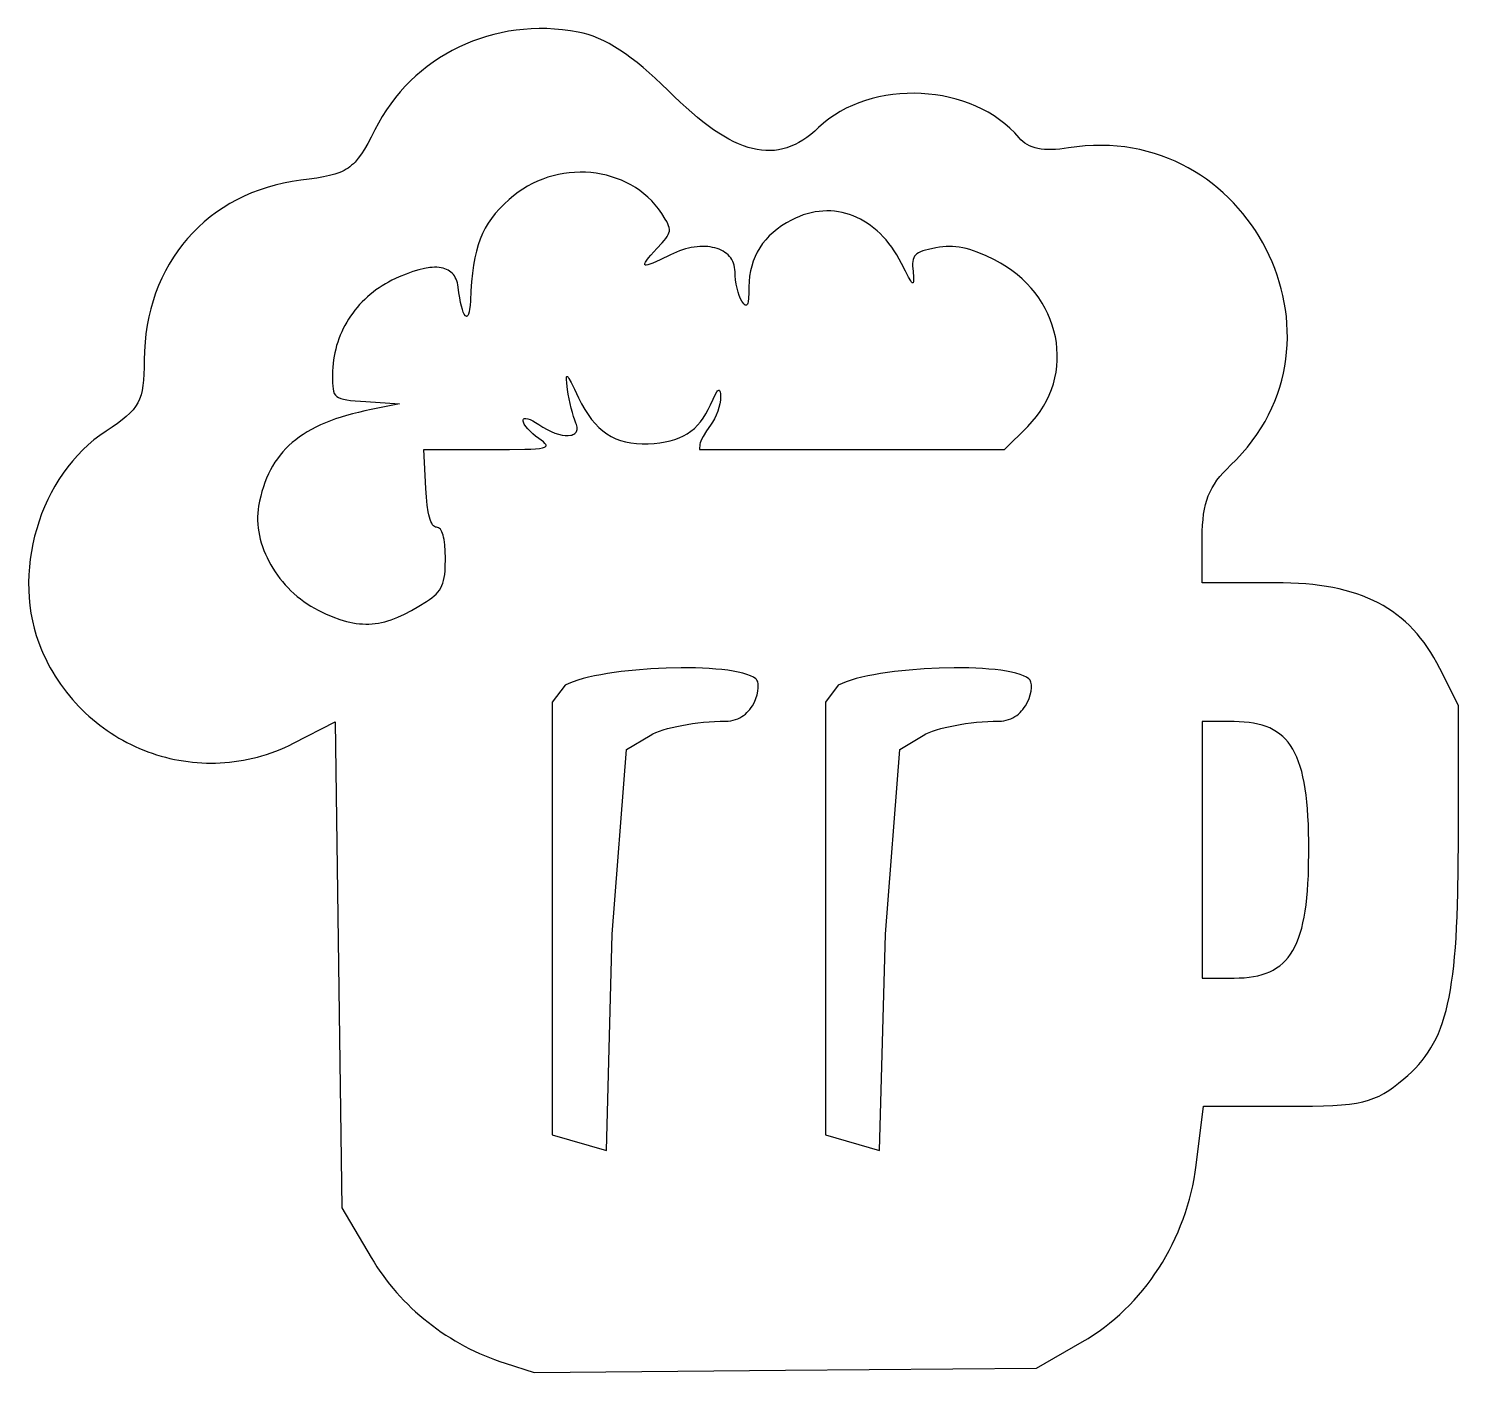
# Model space of a CAD drawing. Header units: millimetres. Extents: x -48.8 to 45.4, y -41.4 to 47.
import ezdxf

# ---------------------------------------------------------------- set-up
doc = ezdxf.new("R2010")
doc.units = ezdxf.units.MM
doc.layers.add('LAYER_1', color=18, linetype='CONTINUOUS')

msp = doc.modelspace()

# ---------------------------------------------------------------- linework, layer by layer
at = {"layer": 'LAYER_1'}
for points in [[(1.055, -41.287), (17.583, -41.144), (20.603, -39.414), (20.978, -39.192), (21.345, -38.957), (21.705, -38.71), (22.058, -38.452), (22.403, -38.183), (22.74, -37.903), (23.069, -37.612), (23.39, -37.311), (23.702, -37), (24.006, -36.679), (24.301, -36.349), (24.587, -36.01), (24.863, -35.662), (25.13, -35.305), (25.388, -34.941), (25.635, -34.568), (25.873, -34.188), (26.1, -33.801), (26.317, -33.406), (26.524, -33.005), (26.719, -32.598), (26.904, -32.184), (27.077, -31.765), (27.239, -31.341), (27.39, -30.911), (27.528, -30.476), (27.655, -30.037), (27.769, -29.593), (27.872, -29.146), (27.961, -28.695), (28.038, -28.24), (28.102, -27.783), (28.585, -23.913), (34.107, -23.913), (34.98, -23.91), (35.766, -23.901), (36.472, -23.883), (37.105, -23.856), (37.674, -23.817), (38.185, -23.764), (38.646, -23.696), (39.064, -23.611), (39.448, -23.507), (39.804, -23.383), (40.139, -23.237), (40.462, -23.066), (40.779, -22.87), (41.098, -22.646), (41.427, -22.393), (41.773, -22.109), (42.038, -21.878), (42.291, -21.643), (42.532, -21.402), (42.76, -21.154), (42.976, -20.898), (43.181, -20.632), (43.374, -20.356), (43.557, -20.068), (43.728, -19.766), (43.89, -19.45), (44.041, -19.119), (44.182, -18.77), (44.313, -18.404), (44.435, -18.017), (44.548, -17.611), (44.653, -17.182), (44.748, -16.73), (44.836, -16.254), (44.916, -15.752), (44.988, -15.223), (45.052, -14.667), (45.11, -14.08), (45.161, -13.464), (45.205, -12.815), (45.243, -12.133), (45.275, -11.417), (45.323, -9.877), (45.35, -8.184), (45.359, -6.33), (45.362, 2.462), (44.132, 4.909), (43.941, 5.276), (43.742, 5.629), (43.537, 5.969), (43.323, 6.296), (43.102, 6.609), (42.873, 6.909), (42.636, 7.197), (42.39, 7.472), (42.135, 7.734), (41.871, 7.983), (41.598, 8.22), (41.315, 8.445), (41.023, 8.658), (40.72, 8.858), (40.408, 9.047), (40.085, 9.224), (39.751, 9.389), (39.407, 9.543), (39.051, 9.685), (38.684, 9.816), (38.305, 9.935), (37.914, 10.044), (37.512, 10.142), (37.097, 10.229), (36.669, 10.305), (36.228, 10.371), (35.775, 10.426), (35.308, 10.471), (34.828, 10.506), (34.334, 10.53), (33.826, 10.545), (33.303, 10.55), (28.484, 10.55), (28.496, 13.539), (28.503, 13.957), (28.521, 14.349), (28.549, 14.717), (28.591, 15.063), (28.645, 15.389), (28.714, 15.697), (28.797, 15.989), (28.897, 16.269), (29.012, 16.537), (29.146, 16.796), (29.298, 17.048), (29.469, 17.296), (29.66, 17.542), (29.872, 17.787), (30.106, 18.035), (30.363, 18.286), (30.756, 18.674), (31.125, 19.072), (31.472, 19.477), (31.795, 19.891), (32.097, 20.311), (32.375, 20.739), (32.632, 21.173), (32.868, 21.612), (33.082, 22.057), (33.274, 22.506), (33.446, 22.96), (33.597, 23.417), (33.728, 23.878), (33.839, 24.34), (33.93, 24.806), (34.001, 25.272), (34.053, 25.74), (34.086, 26.208), (34.101, 26.676), (34.096, 27.143), (34.074, 27.61), (34.034, 28.074), (33.976, 28.537), (33.9, 28.997), (33.808, 29.454), (33.698, 29.907), (33.572, 30.356), (33.43, 30.8), (33.272, 31.238), (33.098, 31.671), (32.908, 32.098), (32.703, 32.518), (32.483, 32.93), (32.248, 33.334), (31.999, 33.73), (31.736, 34.117), (31.459, 34.494), (31.168, 34.862), (30.864, 35.219), (30.546, 35.564), (30.216, 35.899), (29.873, 36.221), (29.518, 36.53), (29.151, 36.826), (28.773, 37.109), (28.382, 37.377), (27.981, 37.63), (27.568, 37.868), (27.145, 38.091), (26.711, 38.297), (26.268, 38.486), (25.814, 38.658), (25.351, 38.812), (24.878, 38.947), (24.396, 39.063), (23.906, 39.16), (23.407, 39.237), (22.9, 39.294), (22.384, 39.329), (21.861, 39.343), (21.331, 39.334), (20.793, 39.303), (20.248, 39.249), (19.697, 39.171), (19.398, 39.127), (19.114, 39.094), (18.843, 39.072), (18.585, 39.062), (18.341, 39.063), (18.109, 39.075), (17.891, 39.098), (17.684, 39.134), (17.49, 39.18), (17.308, 39.239), (17.137, 39.308), (16.977, 39.39), (16.829, 39.484), (16.691, 39.589), (16.564, 39.706), (16.447, 39.835), (16.155, 40.164), (15.842, 40.473), (15.51, 40.764), (15.16, 41.035), (14.792, 41.287), (14.409, 41.519), (14.011, 41.732), (13.601, 41.925), (13.179, 42.099), (12.746, 42.252), (12.304, 42.386), (11.854, 42.501), (11.398, 42.595), (10.937, 42.669), (10.472, 42.724), (10.004, 42.758), (9.535, 42.772), (9.066, 42.765), (8.599, 42.739), (8.134, 42.692), (7.673, 42.624), (7.217, 42.536), (6.768, 42.428), (6.327, 42.298), (5.895, 42.148), (5.474, 41.978), (5.064, 41.786), (4.668, 41.574), (4.286, 41.34), (3.92, 41.085), (3.571, 40.81), (3.24, 40.513), (2.985, 40.278), (2.729, 40.063), (2.471, 39.868), (2.212, 39.692), (1.952, 39.535), (1.689, 39.399), (1.424, 39.282), (1.156, 39.185), (0.886, 39.107), (0.613, 39.05), (0.336, 39.013), (0.056, 38.995), (-0.227, 38.998), (-0.515, 39.021), (-0.807, 39.064), (-1.104, 39.128), (-1.405, 39.212), (-1.711, 39.316), (-2.023, 39.441), (-2.34, 39.586), (-2.663, 39.752), (-2.992, 39.939), (-3.327, 40.146), (-3.669, 40.375), (-4.018, 40.624), (-4.373, 40.894), (-4.736, 41.185), (-5.107, 41.497), (-5.485, 41.83), (-5.871, 42.184), (-6.266, 42.56), (-6.669, 42.957), (-7.092, 43.371), (-7.506, 43.762), (-7.912, 44.129), (-8.311, 44.472), (-8.702, 44.792), (-9.086, 45.088), (-9.463, 45.362), (-9.833, 45.612), (-10.197, 45.839), (-10.554, 46.044), (-10.906, 46.226), (-11.251, 46.385), (-11.591, 46.522), (-11.925, 46.637), (-12.255, 46.73), (-12.579, 46.802), (-13.1, 46.889), (-13.62, 46.955), (-14.137, 47.001), (-14.652, 47.026), (-15.163, 47.03), (-15.671, 47.015), (-16.175, 46.98), (-16.674, 46.925), (-17.168, 46.851), (-17.657, 46.758), (-18.139, 46.646), (-18.615, 46.515), (-19.084, 46.366), (-19.545, 46.199), (-19.998, 46.014), (-20.442, 45.811), (-20.877, 45.591), (-21.303, 45.354), (-21.719, 45.1), (-22.124, 44.829), (-22.518, 44.541), (-22.9, 44.238), (-23.27, 43.918), (-23.628, 43.583), (-23.972, 43.232), (-24.304, 42.866), (-24.62, 42.484), (-24.923, 42.088), (-25.21, 41.678), (-25.482, 41.253), (-25.738, 40.814), (-25.977, 40.361), (-26.217, 39.89), (-26.441, 39.471), (-26.653, 39.101), (-26.859, 38.776), (-27.065, 38.492), (-27.276, 38.246), (-27.385, 38.136), (-27.498, 38.034), (-27.614, 37.94), (-27.735, 37.852), (-27.861, 37.771), (-27.993, 37.697), (-28.132, 37.628), (-28.278, 37.564), (-28.595, 37.451), (-28.949, 37.354), (-29.346, 37.268), (-29.791, 37.19), (-30.29, 37.117), (-30.848, 37.045), (-31.419, 36.961), (-31.977, 36.855), (-32.523, 36.727), (-33.056, 36.576), (-33.575, 36.404), (-34.081, 36.211), (-34.573, 35.997), (-35.05, 35.762), (-35.512, 35.508), (-35.959, 35.235), (-36.391, 34.942), (-36.806, 34.631), (-37.205, 34.302), (-37.587, 33.956), (-37.952, 33.592), (-38.3, 33.212), (-38.629, 32.815), (-38.94, 32.402), (-39.232, 31.975), (-39.506, 31.532), (-39.759, 31.074), (-39.993, 30.603), (-40.207, 30.118), (-40.4, 29.62), (-40.571, 29.109), (-40.722, 28.585), (-40.85, 28.05), (-40.957, 27.504), (-41.041, 26.947), (-41.101, 26.379), (-41.139, 25.801), (-41.153, 25.213), (-41.158, 24.727), (-41.171, 24.288), (-41.196, 23.892), (-41.234, 23.534), (-41.289, 23.21), (-41.362, 22.914), (-41.456, 22.643), (-41.574, 22.392), (-41.718, 22.155), (-41.891, 21.929), (-42.095, 21.709), (-42.332, 21.49), (-42.605, 21.267), (-42.917, 21.036), (-43.27, 20.792), (-43.667, 20.531), (-44.073, 20.252), (-44.464, 19.953), (-44.84, 19.633), (-45.201, 19.295), (-45.546, 18.938), (-45.875, 18.565), (-46.189, 18.175), (-46.485, 17.77), (-46.766, 17.351), (-47.029, 16.92), (-47.274, 16.476), (-47.502, 16.021), (-47.713, 15.556), (-47.905, 15.082), (-48.078, 14.599), (-48.233, 14.11), (-48.368, 13.615), (-48.485, 13.114), (-48.581, 12.61), (-48.658, 12.102), (-48.714, 11.592), (-48.75, 11.081), (-48.765, 10.57), (-48.758, 10.06), (-48.731, 9.552), (-48.681, 9.047), (-48.61, 8.545), (-48.516, 8.049), (-48.4, 7.558), (-48.26, 7.074), (-48.098, 6.598), (-47.912, 6.131), (-47.778, 5.829), (-47.637, 5.532), (-47.489, 5.24), (-47.335, 4.954), (-47.174, 4.674), (-47.007, 4.399), (-46.833, 4.13), (-46.654, 3.867), (-46.469, 3.61), (-46.278, 3.358), (-46.081, 3.113), (-45.879, 2.873), (-45.672, 2.64), (-45.459, 2.413), (-45.242, 2.192), (-45.019, 1.977), (-44.792, 1.768), (-44.56, 1.566), (-44.323, 1.37), (-44.083, 1.181), (-43.838, 0.997), (-43.588, 0.821), (-43.335, 0.651), (-43.079, 0.488), (-42.818, 0.331), (-42.554, 0.181), (-42.287, 0.038), (-42.016, -0.098), (-41.743, -0.227), (-41.466, -0.35), (-41.187, -0.465), (-40.905, -0.574), (-40.62, -0.675), (-40.334, -0.769), (-40.044, -0.856), (-39.753, -0.936), (-39.46, -1.008), (-39.165, -1.073), (-38.868, -1.131), (-38.57, -1.181), (-38.27, -1.223), (-37.969, -1.258), (-37.667, -1.286), (-37.364, -1.306), (-37.061, -1.318), (-36.756, -1.322), (-36.451, -1.318), (-36.146, -1.307), (-35.84, -1.288), (-35.534, -1.26), (-35.228, -1.225), (-34.922, -1.181), (-34.617, -1.13), (-34.312, -1.07), (-34.008, -1.002), (-33.704, -0.926), (-33.401, -0.841), (-33.099, -0.748), (-32.799, -0.646), (-32.499, -0.536), (-32.201, -0.418), (-31.905, -0.29), (-31.61, -0.154), (-31.317, -0.01), (-28.579, 1.387), (-28.133, -30.594), (-26.205, -33.874), (-26.021, -34.177), (-25.831, -34.476), (-25.633, -34.77), (-25.428, -35.06), (-25.216, -35.345), (-24.997, -35.625), (-24.771, -35.9), (-24.539, -36.17), (-24.301, -36.435), (-24.056, -36.694), (-23.806, -36.948), (-23.549, -37.197), (-23.287, -37.44), (-23.019, -37.677), (-22.745, -37.908), (-22.466, -38.133), (-22.182, -38.352), (-21.893, -38.565), (-21.599, -38.772), (-21.3, -38.971), (-20.997, -39.165), (-20.689, -39.351), (-20.377, -39.531), (-20.06, -39.704), (-19.74, -39.87), (-19.416, -40.029), (-19.088, -40.18), (-18.756, -40.324), (-18.421, -40.46), (-18.083, -40.589), (-17.741, -40.71), (-17.397, -40.823), (-15.473, -41.43)], [(-22.563, 9.318), (-22.379, 9.443), (-22.214, 9.565), (-22.066, 9.686), (-21.935, 9.81), (-21.82, 9.937), (-21.719, 10.069), (-21.632, 10.21), (-21.558, 10.36), (-21.496, 10.523), (-21.445, 10.699), (-21.405, 10.892), (-21.374, 11.103), (-21.351, 11.333), (-21.336, 11.587), (-21.325, 12.168), (-21.334, 12.635), (-21.363, 13.044), (-21.409, 13.394), (-21.44, 13.546), (-21.474, 13.683), (-21.513, 13.804), (-21.557, 13.91), (-21.604, 14), (-21.656, 14.074), (-21.713, 14.131), (-21.773, 14.173), (-21.838, 14.198), (-21.906, 14.206), (-21.976, 14.217), (-22.042, 14.248), (-22.106, 14.299), (-22.166, 14.371), (-22.223, 14.464), (-22.276, 14.576), (-22.326, 14.708), (-22.373, 14.86), (-22.417, 15.031), (-22.457, 15.222), (-22.526, 15.661), (-22.581, 16.175), (-22.621, 16.763), (-22.755, 19.319), (-18.45, 19.319), (-17.113, 19.323), (-16.103, 19.337), (-15.711, 19.351), (-15.389, 19.37), (-15.134, 19.395), (-14.941, 19.427), (-14.806, 19.468), (-14.76, 19.491), (-14.726, 19.517), (-14.706, 19.545), (-14.697, 19.575), (-14.701, 19.608), (-14.715, 19.644), (-14.776, 19.725), (-14.876, 19.818), (-15.178, 20.043), (-15.386, 20.198), (-15.58, 20.361), (-15.755, 20.527), (-15.908, 20.691), (-16.034, 20.848), (-16.13, 20.994), (-16.19, 21.123), (-16.206, 21.18), (-16.212, 21.232), (-16.206, 21.275), (-16.19, 21.31), (-16.165, 21.337), (-16.13, 21.355), (-16.086, 21.365), (-16.034, 21.367), (-15.908, 21.347), (-15.755, 21.297), (-15.58, 21.217), (-15.386, 21.109), (-15.178, 20.973), (-14.906, 20.794), (-14.637, 20.64), (-14.374, 20.512), (-14.12, 20.408), (-13.877, 20.329), (-13.648, 20.274), (-13.436, 20.244), (-13.244, 20.239), (-13.074, 20.258), (-12.999, 20.276), (-12.93, 20.301), (-12.868, 20.331), (-12.813, 20.368), (-12.766, 20.411), (-12.726, 20.459), (-12.696, 20.514), (-12.673, 20.574), (-12.66, 20.641), (-12.656, 20.713), (-12.662, 20.792), (-12.678, 20.876), (-12.704, 20.967), (-12.741, 21.063), (-12.815, 21.255), (-12.892, 21.489), (-12.969, 21.756), (-13.044, 22.047), (-13.18, 22.665), (-13.237, 22.974), (-13.283, 23.271), (-13.336, 23.679), (-13.36, 23.959), (-13.359, 24.051), (-13.348, 24.109), (-13.339, 24.125), (-13.328, 24.133), (-13.296, 24.122), (-13.253, 24.076), (-13.197, 23.995), (-13.045, 23.723), (-12.835, 23.302), (-12.56, 22.727), (-12.359, 22.327), (-12.151, 21.957), (-11.933, 21.617), (-11.707, 21.306), (-11.47, 21.025), (-11.223, 20.772), (-10.963, 20.547), (-10.691, 20.35), (-10.406, 20.18), (-10.106, 20.036), (-9.792, 19.918), (-9.462, 19.825), (-9.116, 19.758), (-8.752, 19.714), (-8.37, 19.695), (-7.969, 19.699), (-7.58, 19.722), (-7.212, 19.761), (-6.864, 19.818), (-6.536, 19.891), (-6.226, 19.982), (-5.935, 20.091), (-5.661, 20.219), (-5.403, 20.365), (-5.162, 20.53), (-4.937, 20.715), (-4.726, 20.921), (-4.53, 21.146), (-4.347, 21.393), (-4.177, 21.66), (-4.019, 21.95), (-3.873, 22.261), (-3.705, 22.637), (-3.566, 22.92), (-3.453, 23.113), (-3.406, 23.176), (-3.365, 23.217), (-3.33, 23.236), (-3.3, 23.233), (-3.274, 23.209), (-3.254, 23.165), (-3.238, 23.099), (-3.226, 23.012), (-3.214, 22.778), (-3.224, 22.568), (-3.261, 22.336), (-3.321, 22.09), (-3.402, 21.837), (-3.501, 21.587), (-3.615, 21.345), (-3.742, 21.12), (-3.878, 20.919), (-4.144, 20.541), (-4.365, 20.179), (-4.45, 20.017), (-4.516, 19.875), (-4.559, 19.757), (-4.576, 19.668), (-4.59, 19.319), (15.491, 19.319), (17.013, 20.841), (17.312, 21.16), (17.586, 21.489), (17.834, 21.829), (18.057, 22.178), (18.255, 22.536), (18.427, 22.901), (18.575, 23.273), (18.699, 23.65), (18.798, 24.031), (18.873, 24.417), (18.924, 24.804), (18.952, 25.193), (18.956, 25.583), (18.936, 25.973), (18.893, 26.361), (18.828, 26.746), (18.739, 27.129), (18.628, 27.507), (18.495, 27.88), (18.339, 28.246), (18.162, 28.606), (17.962, 28.957), (17.741, 29.299), (17.499, 29.631), (17.235, 29.952), (16.951, 30.261), (16.646, 30.557), (16.32, 30.838), (15.973, 31.105), (15.607, 31.356), (15.22, 31.589), (14.813, 31.805), (14.221, 32.086), (13.946, 32.204), (13.683, 32.309), (13.431, 32.401), (13.189, 32.479), (12.955, 32.544), (12.727, 32.596), (12.504, 32.636), (12.285, 32.664), (12.068, 32.681), (11.852, 32.685), (11.635, 32.679), (11.415, 32.661), (11.193, 32.633), (10.965, 32.595), (10.482, 32.496), (10.281, 32.445), (10.106, 32.392), (9.954, 32.335), (9.825, 32.273), (9.717, 32.204), (9.628, 32.126), (9.558, 32.039), (9.504, 31.941), (9.466, 31.83), (9.442, 31.705), (9.431, 31.564), (9.43, 31.406), (9.457, 31.033), (9.489, 30.676), (9.496, 30.433), (9.489, 30.354), (9.473, 30.306), (9.461, 30.294), (9.447, 30.288), (9.412, 30.301), (9.367, 30.346), (9.31, 30.422), (9.16, 30.672), (8.957, 31.056), (8.695, 31.577), (8.546, 31.863), (8.389, 32.137), (8.225, 32.4), (8.053, 32.651), (7.874, 32.89), (7.689, 33.117), (7.497, 33.333), (7.299, 33.535), (7.095, 33.726), (6.885, 33.904), (6.67, 34.069), (6.45, 34.222), (6.226, 34.362), (5.997, 34.489), (5.764, 34.602), (5.527, 34.703), (5.287, 34.791), (5.043, 34.865), (4.797, 34.925), (4.548, 34.972), (4.296, 35.005), (4.042, 35.024), (3.787, 35.03), (3.53, 35.021), (3.272, 34.998), (3.013, 34.961), (2.754, 34.909), (2.494, 34.843), (2.234, 34.762), (1.975, 34.666), (1.716, 34.555), (1.458, 34.43), (1.124, 34.245), (0.81, 34.048), (0.518, 33.838), (0.246, 33.615), (-0.004, 33.38), (-0.234, 33.133), (-0.442, 32.874), (-0.629, 32.603), (-0.794, 32.32), (-0.938, 32.025), (-1.06, 31.72), (-1.161, 31.402), (-1.239, 31.074), (-1.296, 30.735), (-1.331, 30.385), (-1.344, 30.024), (-1.351, 29.609), (-1.37, 29.284), (-1.402, 29.047), (-1.423, 28.961), (-1.448, 28.895), (-1.476, 28.85), (-1.509, 28.825), (-1.546, 28.82), (-1.588, 28.835), (-1.634, 28.869), (-1.685, 28.921), (-1.801, 29.081), (-1.892, 29.247), (-1.977, 29.45), (-2.054, 29.683), (-2.122, 29.938), (-2.178, 30.208), (-2.221, 30.483), (-2.248, 30.756), (-2.259, 31.02), (-2.266, 31.17), (-2.285, 31.314), (-2.315, 31.452), (-2.357, 31.582), (-2.409, 31.706), (-2.471, 31.823), (-2.544, 31.933), (-2.626, 32.036), (-2.718, 32.132), (-2.818, 32.221), (-2.927, 32.302), (-3.044, 32.376), (-3.169, 32.443), (-3.301, 32.501), (-3.44, 32.552), (-3.586, 32.595), (-3.738, 32.63), (-3.896, 32.658), (-4.06, 32.677), (-4.229, 32.687), (-4.402, 32.69), (-4.58, 32.684), (-4.762, 32.669), (-4.947, 32.646), (-5.136, 32.614), (-5.328, 32.574), (-5.522, 32.524), (-5.718, 32.465), (-5.916, 32.398), (-6.116, 32.321), (-6.316, 32.235), (-6.517, 32.139), (-7.179, 31.816), (-7.672, 31.595), (-7.858, 31.524), (-8.003, 31.479), (-8.109, 31.461), (-8.147, 31.462), (-8.176, 31.469), (-8.195, 31.484), (-8.205, 31.506), (-8.205, 31.534), (-8.196, 31.569), (-8.151, 31.661), (-8.07, 31.781), (-7.953, 31.93), (-7.801, 32.107), (-7.396, 32.55), (-7.058, 32.917), (-6.924, 33.073), (-6.812, 33.215), (-6.723, 33.346), (-6.655, 33.468), (-6.609, 33.585), (-6.583, 33.699), (-6.578, 33.813), (-6.593, 33.93), (-6.628, 34.054), (-6.683, 34.187), (-6.756, 34.331), (-6.848, 34.49), (-7.087, 34.865), (-7.291, 35.157), (-7.512, 35.433), (-7.747, 35.692), (-7.996, 35.935), (-8.258, 36.162), (-8.533, 36.372), (-8.818, 36.566), (-9.115, 36.743), (-9.42, 36.903), (-9.735, 37.046), (-10.058, 37.173), (-10.387, 37.282), (-10.723, 37.374), (-11.064, 37.45), (-11.409, 37.507), (-11.758, 37.548), (-12.11, 37.571), (-12.464, 37.577), (-12.818, 37.565), (-13.173, 37.536), (-13.527, 37.489), (-13.879, 37.424), (-14.229, 37.341), (-14.576, 37.24), (-14.918, 37.122), (-15.256, 36.985), (-15.587, 36.83), (-15.912, 36.656), (-16.229, 36.465), (-16.538, 36.255), (-16.838, 36.026), (-17.127, 35.779), (-17.461, 35.467), (-17.765, 35.158), (-18.04, 34.85), (-18.288, 34.538), (-18.51, 34.219), (-18.708, 33.889), (-18.884, 33.543), (-19.038, 33.178), (-19.172, 32.79), (-19.288, 32.375), (-19.387, 31.93), (-19.471, 31.45), (-19.541, 30.931), (-19.599, 30.371), (-19.646, 29.764), (-19.683, 29.107), (-19.703, 28.812), (-19.731, 28.569), (-19.767, 28.377), (-19.809, 28.234), (-19.857, 28.139), (-19.882, 28.11), (-19.909, 28.092), (-19.936, 28.086), (-19.965, 28.092), (-19.994, 28.108), (-20.024, 28.137), (-20.084, 28.226), (-20.146, 28.359), (-20.208, 28.534), (-20.269, 28.751), (-20.329, 29.008), (-20.386, 29.304), (-20.439, 29.639), (-20.489, 30.011), (-20.51, 30.154), (-20.539, 30.289), (-20.576, 30.416), (-20.621, 30.534), (-20.674, 30.645), (-20.733, 30.746), (-20.801, 30.84), (-20.876, 30.925), (-20.959, 31.002), (-21.049, 31.07), (-21.146, 31.13), (-21.251, 31.182), (-21.363, 31.226), (-21.483, 31.261), (-21.61, 31.288), (-21.744, 31.306), (-21.885, 31.316), (-22.033, 31.318), (-22.189, 31.311), (-22.352, 31.296), (-22.698, 31.241), (-23.072, 31.152), (-23.474, 31.03), (-23.903, 30.874), (-24.359, 30.684), (-24.842, 30.461), (-25.063, 30.349), (-25.279, 30.23), (-25.49, 30.103), (-25.695, 29.97), (-25.895, 29.83), (-26.089, 29.684), (-26.278, 29.531), (-26.461, 29.372), (-26.638, 29.207), (-26.808, 29.037), (-26.973, 28.861), (-27.131, 28.679), (-27.282, 28.493), (-27.427, 28.302), (-27.565, 28.106), (-27.697, 27.905), (-27.821, 27.7), (-27.938, 27.491), (-28.048, 27.278), (-28.151, 27.062), (-28.246, 26.842), (-28.334, 26.618), (-28.413, 26.392), (-28.485, 26.162), (-28.549, 25.93), (-28.605, 25.695), (-28.653, 25.458), (-28.692, 25.219), (-28.722, 24.978), (-28.745, 24.735), (-28.758, 24.49), (-28.762, 24.244), (-28.757, 23.715), (-28.746, 23.499), (-28.724, 23.313), (-28.69, 23.154), (-28.639, 23.02), (-28.569, 22.907), (-28.477, 22.814), (-28.359, 22.738), (-28.212, 22.677), (-28.034, 22.628), (-27.82, 22.588), (-27.569, 22.555), (-27.276, 22.526), (-26.554, 22.473), (-24.346, 22.321), (-26.206, 21.951), (-26.632, 21.862), (-27.044, 21.768), (-27.442, 21.668), (-27.826, 21.562), (-28.197, 21.45), (-28.553, 21.331), (-28.896, 21.207), (-29.226, 21.076), (-29.543, 20.938), (-29.847, 20.794), (-30.138, 20.643), (-30.416, 20.485), (-30.683, 20.319), (-30.937, 20.146), (-31.179, 19.966), (-31.409, 19.778), (-31.627, 19.582), (-31.834, 19.378), (-32.03, 19.166), (-32.214, 18.946), (-32.388, 18.717), (-32.55, 18.48), (-32.703, 18.234), (-32.844, 17.979), (-32.976, 17.715), (-33.097, 17.442), (-33.209, 17.159), (-33.311, 16.867), (-33.403, 16.565), (-33.486, 16.254), (-33.56, 15.932), (-33.625, 15.601), (-33.66, 15.365), (-33.683, 15.127), (-33.694, 14.887), (-33.692, 14.644), (-33.679, 14.4), (-33.654, 14.155), (-33.618, 13.91), (-33.571, 13.664), (-33.513, 13.418), (-33.444, 13.172), (-33.365, 12.928), (-33.275, 12.685), (-33.176, 12.443), (-33.067, 12.204), (-32.948, 11.968), (-32.82, 11.734), (-32.683, 11.504), (-32.538, 11.278), (-32.384, 11.056), (-32.221, 10.838), (-32.051, 10.626), (-31.872, 10.419), (-31.686, 10.218), (-31.493, 10.024), (-31.293, 9.836), (-31.085, 9.655), (-30.871, 9.482), (-30.651, 9.317), (-30.424, 9.16), (-30.192, 9.012), (-29.953, 8.873), (-29.71, 8.744), (-29.215, 8.507), (-28.741, 8.305), (-28.284, 8.138), (-28.061, 8.068), (-27.841, 8.007), (-27.624, 7.956), (-27.409, 7.913), (-27.197, 7.879), (-26.986, 7.854), (-26.777, 7.839), (-26.569, 7.832), (-26.361, 7.835), (-26.153, 7.847), (-25.946, 7.869), (-25.738, 7.899), (-25.529, 7.939), (-25.318, 7.988), (-25.106, 8.047), (-24.893, 8.115), (-24.676, 8.192), (-24.457, 8.279), (-24.01, 8.481), (-23.547, 8.722), (-23.066, 9.001)], [(-10.338, -12.586), (-9.394, -0.428), (-7.849, 0.505), (-7.674, 0.6), (-7.469, 0.693), (-7.236, 0.782), (-6.979, 0.868), (-6.699, 0.949), (-6.4, 1.026), (-6.084, 1.098), (-5.753, 1.164), (-5.41, 1.225), (-5.057, 1.278), (-4.698, 1.325), (-4.333, 1.365), (-3.968, 1.396), (-3.602, 1.419), (-3.24, 1.434), (-2.884, 1.438), (-2.708, 1.445), (-2.539, 1.465), (-2.379, 1.498), (-2.226, 1.542), (-2.082, 1.597), (-1.945, 1.662), (-1.815, 1.737), (-1.693, 1.819), (-1.579, 1.909), (-1.472, 2.007), (-1.373, 2.11), (-1.281, 2.218), (-1.196, 2.331), (-1.119, 2.447), (-0.985, 2.687), (-0.88, 2.931), (-0.803, 3.174), (-0.753, 3.409), (-0.729, 3.628), (-0.732, 3.827), (-0.744, 3.916), (-0.761, 3.998), (-0.785, 4.071), (-0.815, 4.135), (-0.852, 4.189), (-0.895, 4.232), (-1.05, 4.336), (-1.245, 4.432), (-1.478, 4.52), (-1.745, 4.599), (-2.046, 4.67), (-2.376, 4.732), (-2.735, 4.787), (-3.118, 4.833), (-3.524, 4.872), (-3.951, 4.903), (-4.395, 4.926), (-4.854, 4.941), (-5.809, 4.95), (-6.795, 4.93), (-7.793, 4.881), (-8.782, 4.804), (-9.268, 4.756), (-9.744, 4.701), (-10.208, 4.64), (-10.658, 4.572), (-11.091, 4.498), (-11.504, 4.418), (-11.896, 4.331), (-12.263, 4.239), (-12.603, 4.14), (-12.915, 4.036), (-13.194, 3.926), (-13.439, 3.811), (-14.291, 2.698), (-14.291, -25.788), (-10.719, -26.833)], [(7.641, -12.586), (8.585, -0.428), (10.131, 0.505), (10.306, 0.6), (10.511, 0.693), (10.743, 0.782), (11, 0.868), (11.28, 0.949), (11.579, 1.026), (11.896, 1.098), (12.227, 1.164), (12.57, 1.225), (12.922, 1.278), (13.282, 1.325), (13.646, 1.365), (14.012, 1.396), (14.377, 1.419), (14.739, 1.434), (15.096, 1.438), (15.272, 1.445), (15.44, 1.465), (15.601, 1.498), (15.753, 1.542), (15.898, 1.597), (16.035, 1.662), (16.164, 1.737), (16.286, 1.819), (16.4, 1.909), (16.507, 2.007), (16.606, 2.11), (16.698, 2.218), (16.783, 2.331), (16.861, 2.447), (16.994, 2.687), (17.099, 2.931), (17.177, 3.174), (17.227, 3.409), (17.25, 3.628), (17.247, 3.827), (17.236, 3.916), (17.218, 3.998), (17.194, 4.071), (17.164, 4.135), (17.128, 4.189), (17.085, 4.232), (16.93, 4.336), (16.735, 4.432), (16.502, 4.52), (16.234, 4.599), (15.934, 4.67), (15.603, 4.732), (15.245, 4.787), (14.861, 4.833), (14.455, 4.872), (14.029, 4.903), (13.585, 4.926), (13.125, 4.941), (12.171, 4.95), (11.184, 4.93), (10.187, 4.881), (9.197, 4.804), (8.711, 4.756), (8.235, 4.701), (7.771, 4.64), (7.322, 4.572), (6.889, 4.498), (6.475, 4.418), (6.084, 4.331), (5.717, 4.239), (5.376, 4.14), (5.065, 4.036), (4.786, 3.926), (4.54, 3.811), (3.688, 2.698), (3.688, -25.788), (7.261, -26.833)], [(35.517, -7.033), (35.514, -6.444), (35.503, -5.88), (35.485, -5.341), (35.459, -4.827), (35.426, -4.336), (35.384, -3.869), (35.334, -3.426), (35.275, -3.005), (35.207, -2.607), (35.13, -2.23), (35.044, -1.875), (34.947, -1.541), (34.841, -1.227), (34.725, -0.933), (34.598, -0.66), (34.461, -0.405), (34.312, -0.169), (34.152, 0.048), (33.981, 0.248), (33.798, 0.43), (33.603, 0.594), (33.396, 0.743), (33.176, 0.875), (32.944, 0.991), (32.698, 1.092), (32.44, 1.178), (32.167, 1.25), (31.881, 1.307), (31.581, 1.351), (31.267, 1.382), (30.938, 1.401), (30.594, 1.407), (28.484, 1.407), (28.484, -15.473), (30.594, -15.473), (30.938, -15.467), (31.267, -15.449), (31.581, -15.418), (31.881, -15.374), (32.167, -15.316), (32.44, -15.244), (32.698, -15.158), (32.944, -15.057), (33.176, -14.941), (33.396, -14.809), (33.603, -14.661), (33.798, -14.496), (33.981, -14.314), (34.152, -14.114), (34.312, -13.897), (34.461, -13.661), (34.598, -13.407), (34.725, -13.133), (34.841, -12.839), (34.947, -12.526), (35.044, -12.192), (35.13, -11.836), (35.207, -11.46), (35.275, -11.061), (35.334, -10.64), (35.384, -10.197), (35.426, -9.73), (35.459, -9.24), (35.485, -8.725), (35.503, -8.186)]]:
    msp.add_lwpolyline(points, close=True, dxfattribs=at)

doc.saveas('drawing.dxf')
